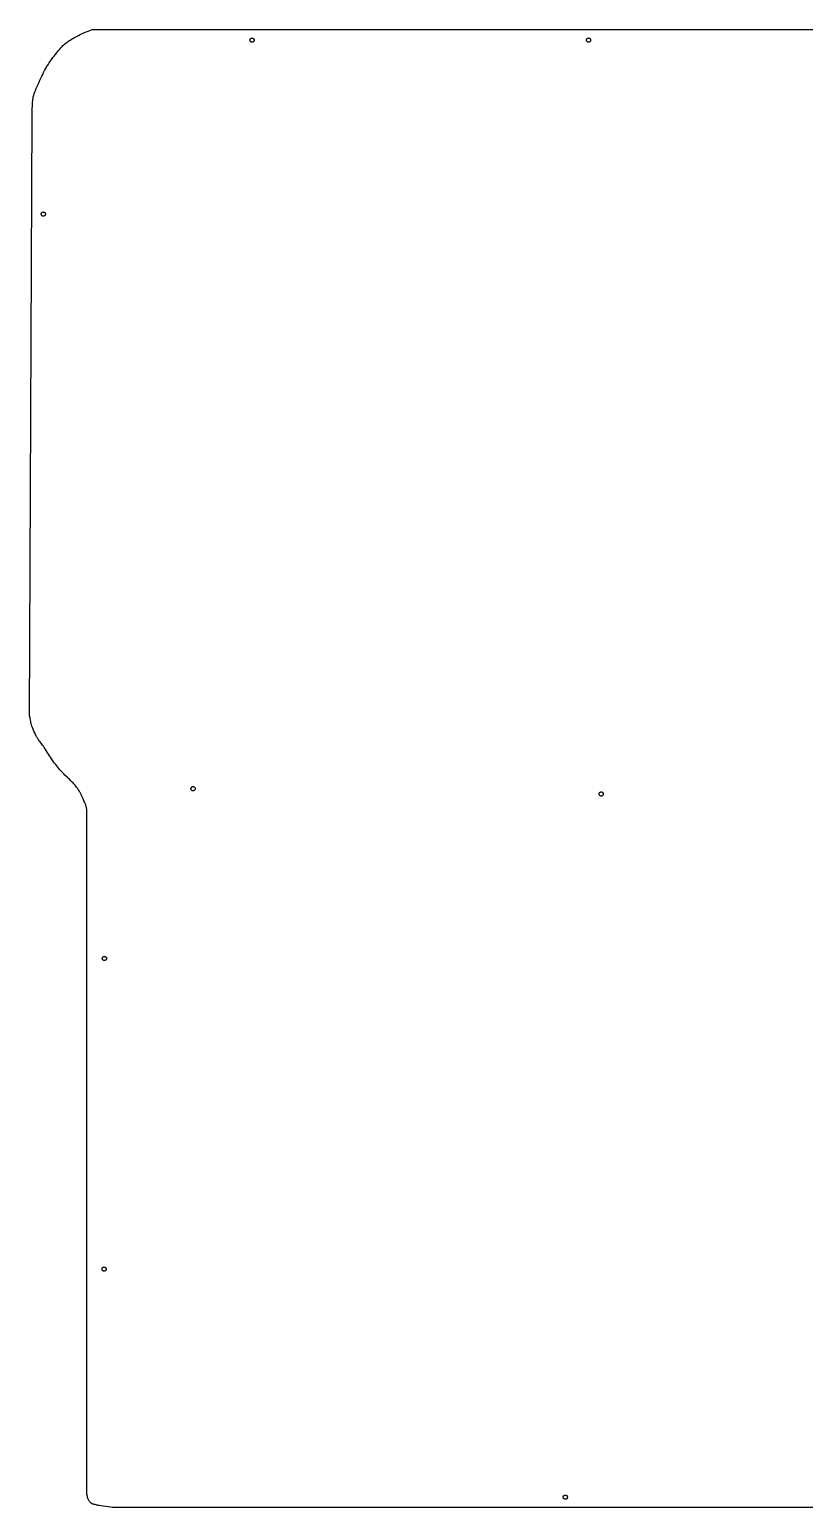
# Model space of a CAD drawing. Extents: x 235 to 7288, y 771 to 6814.
# Drawn here: x 4584 to 5319, y 2996 to 4398 of the extents above; entities that cross this region are included whole.
import ezdxf

# ---------------------------------------------------------------- set-up
doc = ezdxf.new("R2010")
doc.units = 0
doc.layers.add('Default Layer', color=1, linetype='CONTINUOUS')

msp = doc.modelspace()

# ---------------------------------------------------------------- linework, layer by layer
at = {"layer": 'Default Layer'}
msp.add_lwpolyline([(5657.3, 2996.4), (4662.9, 2996.4), (4660.8, 2996.7), (4658.7, 2997), (4654.2, 2997.6), (4652.2, 2997.9), (4650.3, 2998.2), (4649.4, 2998.3), (4648.7, 2998.5), (4648, 2998.6), (4647.4, 2998.8), (4646.5, 2999.1), (4645.6, 2999.3), (4644.9, 2999.4), (4644.2, 2999.6), (4643.9, 2999.8), (4643.6, 2999.9), (4643.3, 3000.1), (4642.9, 3000.3), (4642.6, 3000.5), (4642.3, 3000.8), (4641.9, 3001.1), (4641.6, 3001.4), (4641.2, 3001.8), (4640.9, 3002.2), (4640.6, 3002.6), (4640.4, 3003), (4640.2, 3003.5), (4640, 3003.9), (4639.8, 3004.3), (4639.6, 3004.8), (4639.5, 3005.3), (4639.3, 3005.7), (4639, 3006.7), (4638.5, 3008.9), (4638.5, 3008.9), (4638.5, 3658.1), (4638.4, 3658.6), (4638.3, 3659.2), (4638.1, 3660.3), (4637.8, 3661.4), (4637.5, 3662.5), (4637.1, 3663.6), (4636.7, 3664.6), (4636.3, 3665.7), (4635.8, 3666.7), (4634.9, 3668.6), (4634.1, 3670.3), (4633.5, 3671.8), (4633.2, 3672.4), (4633, 3672.9), (4632.8, 3673.4), (4632.6, 3673.9), (4632.3, 3674.4), (4632, 3675), (4631.6, 3675.6), (4631.2, 3676.2), (4630.4, 3677.3), (4629.6, 3678.5), (4628.8, 3679.6), (4627.3, 3681.4), (4626.7, 3682.2), (4626.1, 3682.9), (4625.4, 3683.6), (4624.7, 3684.3), (4623.3, 3685.7), (4622, 3687.1), (4621.2, 3687.8), (4620.2, 3688.8), (4617.8, 3691), (4616.6, 3692.2), (4615.3, 3693.5), (4614.1, 3694.7), (4613.6, 3695.4), (4613, 3696), (4612, 3697.2), (4611, 3698.4), (4610, 3699.7), (4609, 3701), (4608, 3702.4), (4607, 3703.7), (4605.1, 3706.5), (4604.1, 3707.9), (4603.1, 3709.4), (4602.1, 3711), (4601, 3712.7), (4599.1, 3715.8), (4598.2, 3717.2), (4597.4, 3718.4), (4596.6, 3719.4), (4595.9, 3720.5), (4594.2, 3722.5), (4593.4, 3723.5), (4592.7, 3724.6), (4591.9, 3725.7), (4591.6, 3726.2), (4591.3, 3726.8), (4590.9, 3727.4), (4590.6, 3728), (4589.9, 3729.5), (4589.1, 3731.1), (4588.4, 3732.8), (4587.7, 3734.5), (4587.1, 3736.1), (4586.5, 3737.5), (4586.1, 3738.7), (4585.8, 3739.8), (4585.5, 3740.8), (4585.3, 3741.9), (4585.1, 3743), (4584.7, 3745.2), (4584.4, 3746.3), (4584.2, 3747.4), (4586.7, 4316.8), (4586.8, 4317.8), (4586.8, 4318.9), (4586.8, 4321.1), (4586.8, 4323.2), (4586.9, 4325.4), (4586.9, 4326.5), (4586.9, 4327.5), (4587, 4328.6), (4587.1, 4329.7), (4587.2, 4330.7), (4587.3, 4331.8), (4587.5, 4332.9), (4587.7, 4333.9), (4587.9, 4335), (4588.2, 4336), (4588.5, 4337.1), (4588.9, 4338.1), (4589.3, 4339.2), (4589.7, 4340.2), (4590.1, 4341.3), (4590.5, 4342.3), (4591.4, 4344.3), (4592.3, 4346.3), (4593.2, 4348.3), (4594.1, 4350.1), (4595.8, 4353.8), (4596.7, 4355.6), (4597.5, 4357.5), (4598.5, 4359.3), (4599.4, 4361), (4599.9, 4361.9), (4600.4, 4362.8), (4600.9, 4363.6), (4601.5, 4364.5), (4602.1, 4365.4), (4602.8, 4366.5), (4604.5, 4368.8), (4606.4, 4371.5), (4607.5, 4372.9), (4608.5, 4374.3), (4609.6, 4375.7), (4610.7, 4377.1), (4611.8, 4378.4), (4612.9, 4379.7), (4614, 4380.9), (4615, 4382), (4615.9, 4383), (4616.8, 4383.8), (4617.7, 4384.5), (4618.6, 4385.3), (4619.5, 4386), (4620.5, 4386.7), (4621.6, 4387.4), (4622.6, 4388.1), (4623.7, 4388.8), (4624.7, 4389.4), (4625.8, 4390), (4626.8, 4390.6), (4628.7, 4391.7), (4630.5, 4392.6), (4632.1, 4393.4), (4632.8, 4393.8), (4633.5, 4394.1), (4634.9, 4394.8), (4636.3, 4395.3), (4637.8, 4395.9), (4640.7, 4397), (4642.1, 4397.6), (4643.6, 4398.2), (5605.4, 4398.2)], dxfattribs=at)
for points in [[(4795.2, 4390.2), (4795.4, 4390.1), (4795.6, 4390.1), (4795.8, 4390.1), (4796, 4390), (4796.2, 4389.9), (4796.3, 4389.8), (4796.5, 4389.7), (4796.6, 4389.6), (4796.8, 4389.4), (4796.9, 4389.3), (4797, 4389.1), (4797.1, 4388.9), (4797.1, 4388.8), (4797.2, 4388.6), (4797.2, 4388.4), (4797.2, 4388.2), (4797.2, 4388), (4797.2, 4387.8), (4797.1, 4387.6), (4797.1, 4387.4), (4797, 4387.2), (4796.9, 4387), (4796.8, 4386.9), (4796.6, 4386.7), (4796.5, 4386.6), (4796.3, 4386.5), (4796.2, 4386.4), (4796, 4386.3), (4795.8, 4386.2), (4795.6, 4386.2), (4795.4, 4386.2), (4795.2, 4386.2), (4795, 4386.2), (4794.8, 4386.2), (4794.6, 4386.2), (4794.4, 4386.3), (4794.3, 4386.4), (4794.1, 4386.5), (4793.9, 4386.6), (4793.8, 4386.7), (4793.7, 4386.9), (4793.6, 4387), (4793.5, 4387.2), (4793.4, 4387.4), (4793.3, 4387.6), (4793.3, 4387.8), (4793.2, 4388), (4793.2, 4388.2), (4793.2, 4388.4), (4793.3, 4388.6), (4793.3, 4388.8), (4793.4, 4388.9), (4793.5, 4389.1), (4793.6, 4389.3), (4793.7, 4389.4), (4793.8, 4389.6), (4793.9, 4389.7), (4794.1, 4389.8), (4794.3, 4389.9), (4794.4, 4390), (4794.6, 4390.1), (4794.8, 4390.1), (4795, 4390.1), (4795.2, 4390.2)], [(5114.2, 4390.2), (5114.4, 4390.1), (5114.6, 4390.1), (5114.8, 4390.1), (5115, 4390), (5115.2, 4389.9), (5115.3, 4389.8), (5115.5, 4389.7), (5115.6, 4389.6), (5115.8, 4389.4), (5115.9, 4389.3), (5116, 4389.1), (5116.1, 4388.9), (5116.1, 4388.8), (5116.2, 4388.6), (5116.2, 4388.4), (5116.2, 4388.2), (5116.2, 4388), (5116.2, 4387.8), (5116.1, 4387.6), (5116.1, 4387.4), (5116, 4387.2), (5115.9, 4387), (5115.8, 4386.9), (5115.6, 4386.7), (5115.5, 4386.6), (5115.3, 4386.5), (5115.2, 4386.4), (5115, 4386.3), (5114.8, 4386.2), (5114.6, 4386.2), (5114.4, 4386.2), (5114.2, 4386.2), (5114, 4386.2), (5113.8, 4386.2), (5113.6, 4386.2), (5113.4, 4386.3), (5113.3, 4386.4), (5113.1, 4386.5), (5112.9, 4386.6), (5112.8, 4386.7), (5112.7, 4386.9), (5112.6, 4387), (5112.5, 4387.2), (5112.4, 4387.4), (5112.3, 4387.6), (5112.3, 4387.8), (5112.2, 4388), (5112.2, 4388.2), (5112.2, 4388.4), (5112.3, 4388.6), (5112.3, 4388.8), (5112.4, 4388.9), (5112.5, 4389.1), (5112.6, 4389.3), (5112.7, 4389.4), (5112.8, 4389.6), (5112.9, 4389.7), (5113.1, 4389.8), (5113.3, 4389.9), (5113.4, 4390), (5113.6, 4390.1), (5113.8, 4390.1), (5114, 4390.1), (5114.2, 4390.2)], [(4597.2, 4225.2), (4597.4, 4225.1), (4597.6, 4225.1), (4597.8, 4225.1), (4598, 4225), (4598.2, 4224.9), (4598.3, 4224.8), (4598.5, 4224.7), (4598.6, 4224.6), (4598.8, 4224.4), (4598.9, 4224.3), (4599, 4224.1), (4599.1, 4223.9), (4599.1, 4223.8), (4599.2, 4223.6), (4599.2, 4223.4), (4599.2, 4223.2), (4599.2, 4223), (4599.2, 4222.8), (4599.1, 4222.6), (4599.1, 4222.4), (4599, 4222.2), (4598.9, 4222), (4598.8, 4221.9), (4598.6, 4221.7), (4598.5, 4221.6), (4598.3, 4221.5), (4598.2, 4221.4), (4598, 4221.3), (4597.8, 4221.2), (4597.6, 4221.2), (4597.4, 4221.2), (4597.2, 4221.2), (4597, 4221.2), (4596.8, 4221.2), (4596.6, 4221.2), (4596.4, 4221.3), (4596.3, 4221.4), (4596.1, 4221.5), (4595.9, 4221.6), (4595.8, 4221.7), (4595.7, 4221.9), (4595.6, 4222), (4595.5, 4222.2), (4595.4, 4222.4), (4595.3, 4222.6), (4595.3, 4222.8), (4595.2, 4223), (4595.2, 4223.2), (4595.2, 4223.4), (4595.3, 4223.6), (4595.3, 4223.8), (4595.4, 4223.9), (4595.5, 4224.1), (4595.6, 4224.3), (4595.7, 4224.4), (4595.8, 4224.6), (4595.9, 4224.7), (4596.1, 4224.8), (4596.3, 4224.9), (4596.4, 4225), (4596.6, 4225.1), (4596.8, 4225.1), (4597, 4225.1), (4597.2, 4225.2)], [(4739.2, 3680.2), (4739.4, 3680.1), (4739.6, 3680.1), (4739.8, 3680.1), (4740, 3680), (4740.2, 3679.9), (4740.3, 3679.8), (4740.5, 3679.7), (4740.6, 3679.6), (4740.8, 3679.4), (4740.9, 3679.3), (4741, 3679.1), (4741.1, 3678.9), (4741.1, 3678.8), (4741.2, 3678.6), (4741.2, 3678.4), (4741.2, 3678.2), (4741.2, 3678), (4741.2, 3677.8), (4741.1, 3677.6), (4741.1, 3677.4), (4741, 3677.2), (4740.9, 3677), (4740.8, 3676.9), (4740.6, 3676.7), (4740.5, 3676.6), (4740.3, 3676.5), (4740.2, 3676.4), (4740, 3676.3), (4739.8, 3676.2), (4739.6, 3676.2), (4739.4, 3676.2), (4739.2, 3676.2), (4739, 3676.2), (4738.8, 3676.2), (4738.6, 3676.2), (4738.4, 3676.3), (4738.3, 3676.4), (4738.1, 3676.5), (4737.9, 3676.6), (4737.8, 3676.7), (4737.7, 3676.9), (4737.6, 3677), (4737.5, 3677.2), (4737.4, 3677.4), (4737.3, 3677.6), (4737.3, 3677.8), (4737.2, 3678), (4737.2, 3678.2), (4737.2, 3678.4), (4737.3, 3678.6), (4737.3, 3678.8), (4737.4, 3678.9), (4737.5, 3679.1), (4737.6, 3679.3), (4737.7, 3679.4), (4737.8, 3679.6), (4737.9, 3679.7), (4738.1, 3679.8), (4738.3, 3679.9), (4738.4, 3680), (4738.6, 3680.1), (4738.8, 3680.1), (4739, 3680.1), (4739.2, 3680.2)], [(5126.2, 3675.2), (5126.4, 3675.1), (5126.6, 3675.1), (5126.8, 3675.1), (5127, 3675), (5127.2, 3674.9), (5127.3, 3674.8), (5127.5, 3674.7), (5127.6, 3674.6), (5127.8, 3674.4), (5127.9, 3674.3), (5128, 3674.1), (5128.1, 3673.9), (5128.1, 3673.8), (5128.2, 3673.6), (5128.2, 3673.4), (5128.2, 3673.2), (5128.2, 3673), (5128.2, 3672.8), (5128.1, 3672.6), (5128.1, 3672.4), (5128, 3672.2), (5127.9, 3672), (5127.8, 3671.9), (5127.6, 3671.7), (5127.5, 3671.6), (5127.3, 3671.5), (5127.2, 3671.4), (5127, 3671.3), (5126.8, 3671.2), (5126.6, 3671.2), (5126.4, 3671.2), (5126.2, 3671.2), (5126, 3671.2), (5125.8, 3671.2), (5125.6, 3671.2), (5125.4, 3671.3), (5125.3, 3671.4), (5125.1, 3671.5), (5124.9, 3671.6), (5124.8, 3671.7), (5124.7, 3671.9), (5124.6, 3672), (5124.5, 3672.2), (5124.4, 3672.4), (5124.3, 3672.6), (5124.3, 3672.8), (5124.2, 3673), (5124.2, 3673.2), (5124.2, 3673.4), (5124.3, 3673.6), (5124.3, 3673.8), (5124.4, 3673.9), (5124.5, 3674.1), (5124.6, 3674.3), (5124.7, 3674.4), (5124.8, 3674.6), (5124.9, 3674.7), (5125.1, 3674.8), (5125.3, 3674.9), (5125.4, 3675), (5125.6, 3675.1), (5125.8, 3675.1), (5126, 3675.1), (5126.2, 3675.2)], [(4655.2, 3519.2), (4655.4, 3519.1), (4655.6, 3519.1), (4655.8, 3519.1), (4656, 3519), (4656.2, 3518.9), (4656.3, 3518.8), (4656.5, 3518.7), (4656.6, 3518.6), (4656.8, 3518.4), (4656.9, 3518.3), (4657, 3518.1), (4657.1, 3517.9), (4657.1, 3517.8), (4657.2, 3517.6), (4657.2, 3517.4), (4657.2, 3517.2), (4657.2, 3517), (4657.2, 3516.8), (4657.1, 3516.6), (4657.1, 3516.4), (4657, 3516.2), (4656.9, 3516), (4656.8, 3515.9), (4656.6, 3515.7), (4656.5, 3515.6), (4656.3, 3515.5), (4656.2, 3515.4), (4656, 3515.3), (4655.8, 3515.2), (4655.6, 3515.2), (4655.4, 3515.2), (4655.2, 3515.2), (4655, 3515.2), (4654.8, 3515.2), (4654.6, 3515.2), (4654.4, 3515.3), (4654.3, 3515.4), (4654.1, 3515.5), (4653.9, 3515.6), (4653.8, 3515.7), (4653.7, 3515.9), (4653.6, 3516), (4653.5, 3516.2), (4653.4, 3516.4), (4653.3, 3516.6), (4653.3, 3516.8), (4653.2, 3517), (4653.2, 3517.2), (4653.2, 3517.4), (4653.3, 3517.6), (4653.3, 3517.8), (4653.4, 3517.9), (4653.5, 3518.1), (4653.6, 3518.3), (4653.7, 3518.4), (4653.8, 3518.6), (4653.9, 3518.7), (4654.1, 3518.8), (4654.3, 3518.9), (4654.4, 3519), (4654.6, 3519.1), (4654.8, 3519.1), (4655, 3519.1), (4655.2, 3519.2)], [(4654.9, 3224.5), (4655.1, 3224.4), (4655.3, 3224.4), (4655.5, 3224.4), (4655.7, 3224.3), (4655.8, 3224.2), (4656, 3224.1), (4656.1, 3224), (4656.3, 3223.9), (4656.4, 3223.7), (4656.5, 3223.6), (4656.6, 3223.4), (4656.7, 3223.2), (4656.8, 3223), (4656.8, 3222.9), (4656.9, 3222.7), (4656.9, 3222.5), (4656.9, 3222.2), (4656.8, 3222), (4656.8, 3221.9), (4656.7, 3221.7), (4656.6, 3221.5), (4656.5, 3221.3), (4656.4, 3221.2), (4656.3, 3221), (4656.1, 3220.9), (4656, 3220.8), (4655.8, 3220.7), (4655.7, 3220.6), (4655.5, 3220.5), (4655.3, 3220.5), (4655.1, 3220.5), (4654.9, 3220.5), (4654.7, 3220.5), (4654.5, 3220.5), (4654.3, 3220.5), (4654.1, 3220.6), (4653.9, 3220.7), (4653.8, 3220.8), (4653.6, 3220.9), (4653.5, 3221), (4653.3, 3221.2), (4653.2, 3221.3), (4653.1, 3221.5), (4653, 3221.7), (4653, 3221.9), (4652.9, 3222), (4652.9, 3222.2), (4652.9, 3222.5), (4652.9, 3222.7), (4652.9, 3222.9), (4653, 3223), (4653, 3223.2), (4653.1, 3223.4), (4653.2, 3223.6), (4653.3, 3223.7), (4653.5, 3223.9), (4653.6, 3224), (4653.8, 3224.1), (4653.9, 3224.2), (4654.1, 3224.3), (4654.3, 3224.4), (4654.5, 3224.4), (4654.7, 3224.4), (4654.9, 3224.5)], [(5092.2, 3008.2), (5092.4, 3008.1), (5092.6, 3008.1), (5092.8, 3008.1), (5093, 3008), (5093.2, 3007.9), (5093.3, 3007.8), (5093.5, 3007.7), (5093.6, 3007.6), (5093.8, 3007.4), (5093.9, 3007.3), (5094, 3007.1), (5094.1, 3006.9), (5094.1, 3006.8), (5094.2, 3006.6), (5094.2, 3006.4), (5094.2, 3006.2), (5094.2, 3006), (5094.2, 3005.8), (5094.1, 3005.6), (5094.1, 3005.4), (5094, 3005.2), (5093.9, 3005), (5093.8, 3004.9), (5093.6, 3004.7), (5093.5, 3004.6), (5093.3, 3004.5), (5093.2, 3004.4), (5093, 3004.3), (5092.8, 3004.2), (5092.6, 3004.2), (5092.4, 3004.2), (5092.2, 3004.2), (5092, 3004.2), (5091.8, 3004.2), (5091.6, 3004.2), (5091.4, 3004.3), (5091.3, 3004.4), (5091.1, 3004.5), (5090.9, 3004.6), (5090.8, 3004.7), (5090.7, 3004.9), (5090.6, 3005), (5090.5, 3005.2), (5090.4, 3005.4), (5090.3, 3005.6), (5090.3, 3005.8), (5090.2, 3006), (5090.2, 3006.2), (5090.2, 3006.4), (5090.3, 3006.6), (5090.3, 3006.8), (5090.4, 3006.9), (5090.5, 3007.1), (5090.6, 3007.3), (5090.7, 3007.4), (5090.8, 3007.6), (5090.9, 3007.7), (5091.1, 3007.8), (5091.3, 3007.9), (5091.4, 3008), (5091.6, 3008.1), (5091.8, 3008.1), (5092, 3008.1), (5092.2, 3008.2)]]:
    msp.add_lwpolyline(points, close=True, dxfattribs=at)

doc.saveas('drawing.dxf')
